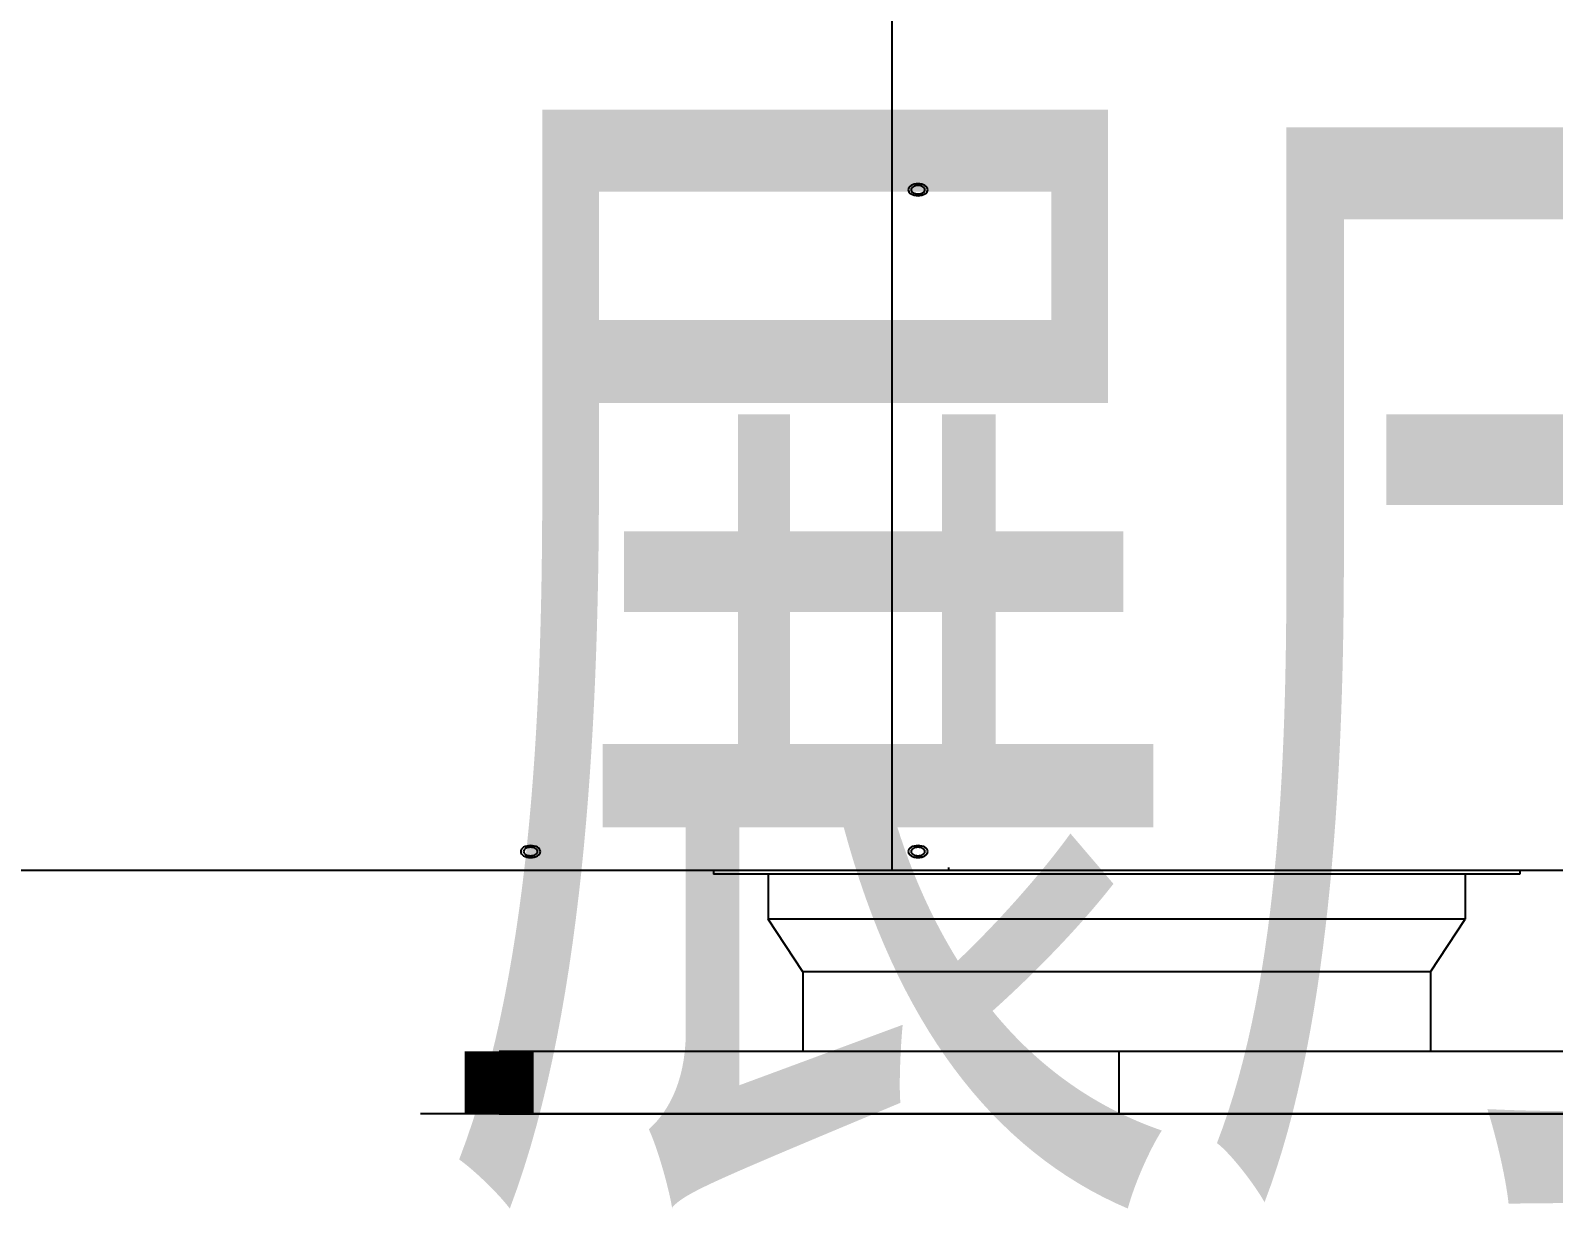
# Model space of a CAD drawing. Extents: x 815029915 to 815825525, y 579155098 to 579748855.
# Drawn here: x 815179584 to 815180358, y 579473413 to 579474012 of the extents above; entities that cross this region are included whole.
import ezdxf

# ---------------------------------------------------------------- set-up
doc = ezdxf.new("R2010")
doc.units = 0
doc.header["$LTSCALE"] = 100
doc.header["$MEASUREMENT"] = 0
doc.linetypes.add('CENTER2', pattern=[1.125, 0.75, -0.125, 0.125, -0.125])
for name, color, linetype in [('H-全热回收除霾新风机-设备', 7, 'Continuous'), ('H-通风-排风-中心线', 5, 'CENTER2'), ('H-通风-排风-法兰', 2, 'Continuous'), ('H-通风-排风-端线', 2, 'Continuous'), ('H-通风-排风-风管', 31, 'Continuous'), ('SPACE', 7, 'Continuous')]:
    doc.layers.add(name, color=color, linetype=linetype)
doc.styles.add('_TCH_SPACE', font='SIMPLEX', dxfattribs={"height": 5, "bigfont": 'GBCBIG'})

msp = doc.modelspace()

# ---------------------------------------------------------------- linework, layer by layer
at = {"layer": 'H-全热回收除霾新风机-设备'}
for p, q in [((815180021.86, 579474641.58), (815180021.86, 579473584.85)), ((815180021.86, 579474641.58), (815180021.86, 579473584.85)), ((815180030.26, 579473931.4), (815180030.17, 579473930.81)), ((815180030.26, 579473931.4), (815180030.17, 579473930.81)), ((815180030.55, 579473931.97), (815180030.26, 579473931.4)), ((815180030.55, 579473931.97), (815180030.26, 579473931.4)), ((815180031.01, 579473932.49), (815180030.55, 579473931.97)), ((815180031.01, 579473932.49), (815180030.55, 579473931.97)), ((815180031.63, 579473932.95), (815180031.01, 579473932.49)), ((815180031.63, 579473932.95), (815180031.01, 579473932.49)), ((815180031.68, 579473931.23), (815180031.61, 579473930.81)), ((815180031.68, 579473931.23), (815180031.61, 579473930.81)), ((815180032.38, 579473933.33), (815180031.63, 579473932.95)), ((815180032.38, 579473933.33), (815180031.63, 579473932.95)), ((815180031.88, 579473931.63), (815180031.68, 579473931.23)), ((815180031.88, 579473931.63), (815180031.68, 579473931.23)), ((815180032.21, 579473932.01), (815180031.88, 579473931.63)), ((815180032.21, 579473932.01), (815180031.88, 579473931.63)), ((815180032.65, 579473932.33), (815180032.21, 579473932.01)), ((815180032.65, 579473932.33), (815180032.21, 579473932.01)), ((815180033.24, 579473933.61), (815180032.38, 579473933.33)), ((815180033.24, 579473933.61), (815180032.38, 579473933.33)), ((815180033.18, 579473932.6), (815180032.65, 579473932.33)), ((815180033.18, 579473932.6), (815180032.65, 579473932.33)), ((815180033.8, 579473932.8), (815180033.18, 579473932.6)), ((815180033.8, 579473932.8), (815180033.18, 579473932.6)), ((815180034.18, 579473933.78), (815180033.24, 579473933.61)), ((815180034.18, 579473933.78), (815180033.24, 579473933.61)), ((815180034.46, 579473932.92), (815180033.8, 579473932.8)), ((815180034.46, 579473932.92), (815180033.8, 579473932.8)), ((815180035.15, 579473933.84), (815180034.18, 579473933.78)), ((815180035.15, 579473933.84), (815180034.18, 579473933.78)), ((815180035.15, 579473932.96), (815180034.46, 579473932.92)), ((815180035.15, 579473932.96), (815180034.46, 579473932.92)), ((815180036.12, 579473933.78), (815180035.15, 579473933.84)), ((815180036.12, 579473933.78), (815180035.15, 579473933.84)), ((815180035.84, 579473932.92), (815180035.15, 579473932.96)), ((815180035.84, 579473932.92), (815180035.15, 579473932.96)), ((815180036.51, 579473932.8), (815180035.84, 579473932.92)), ((815180036.51, 579473932.8), (815180035.84, 579473932.92)), ((815180037.06, 579473933.61), (815180036.12, 579473933.78)), ((815180037.06, 579473933.61), (815180036.12, 579473933.78)), ((815180037.12, 579473932.6), (815180036.51, 579473932.8)), ((815180037.12, 579473932.6), (815180036.51, 579473932.8)), ((815180037.92, 579473933.33), (815180037.06, 579473933.61)), ((815180037.92, 579473933.33), (815180037.06, 579473933.61)), ((815180037.66, 579473932.33), (815180037.12, 579473932.6)), ((815180037.66, 579473932.33), (815180037.12, 579473932.6)), ((815180038.1, 579473932.01), (815180037.66, 579473932.33)), ((815180038.1, 579473932.01), (815180037.66, 579473932.33)), ((815180038.68, 579473932.95), (815180037.92, 579473933.33)), ((815180038.68, 579473932.95), (815180037.92, 579473933.33)), ((815180038.43, 579473931.63), (815180038.1, 579473932.01)), ((815180038.43, 579473931.63), (815180038.1, 579473932.01)), ((815180038.63, 579473931.23), (815180038.43, 579473931.63)), ((815180038.63, 579473931.23), (815180038.43, 579473931.63)), ((815180038.7, 579473930.81), (815180038.63, 579473931.23)), ((815180038.7, 579473930.81), (815180038.63, 579473931.23)), ((815180039.3, 579473932.49), (815180038.68, 579473932.95)), ((815180039.3, 579473932.49), (815180038.68, 579473932.95)), ((815180039.76, 579473931.97), (815180039.3, 579473932.49)), ((815180039.76, 579473931.97), (815180039.3, 579473932.49)), ((815180040.04, 579473931.4), (815180039.76, 579473931.97)), ((815180040.04, 579473931.4), (815180039.76, 579473931.97)), ((815180040.14, 579473930.81), (815180040.04, 579473931.4)), ((815180040.14, 579473930.81), (815180040.04, 579473931.4)), ((815180030.17, 579473930.81), (815180030.26, 579473930.22)), ((815180030.17, 579473930.81), (815180030.26, 579473930.22)), ((815180030.26, 579473930.22), (815180030.55, 579473929.65)), ((815180030.26, 579473930.22), (815180030.55, 579473929.65)), ((815180030.55, 579473929.65), (815180031.01, 579473929.13)), ((815180030.55, 579473929.65), (815180031.01, 579473929.13)), ((815180031.01, 579473929.13), (815180031.63, 579473928.67)), ((815180031.01, 579473929.13), (815180031.63, 579473928.67)), ((815180031.61, 579473930.81), (815180031.68, 579473930.39)), ((815180031.61, 579473930.81), (815180031.68, 579473930.39)), ((815180031.63, 579473928.67), (815180032.38, 579473928.29)), ((815180031.63, 579473928.67), (815180032.38, 579473928.29)), ((815180031.68, 579473930.39), (815180031.88, 579473929.99)), ((815180031.68, 579473930.39), (815180031.88, 579473929.99)), ((815180031.88, 579473929.99), (815180032.21, 579473929.61)), ((815180031.88, 579473929.99), (815180032.21, 579473929.61)), ((815180032.21, 579473929.61), (815180032.65, 579473929.29)), ((815180032.21, 579473929.61), (815180032.65, 579473929.29)), ((815180032.38, 579473928.29), (815180033.24, 579473928.01)), ((815180032.38, 579473928.29), (815180033.24, 579473928.01)), ((815180032.65, 579473929.29), (815180033.18, 579473929.02)), ((815180032.65, 579473929.29), (815180033.18, 579473929.02)), ((815180033.18, 579473929.02), (815180033.8, 579473928.82)), ((815180033.18, 579473929.02), (815180033.8, 579473928.82)), ((815180033.24, 579473928.01), (815180034.18, 579473927.84)), ((815180033.24, 579473928.01), (815180034.18, 579473927.84)), ((815180033.8, 579473928.82), (815180034.46, 579473928.7)), ((815180033.8, 579473928.82), (815180034.46, 579473928.7)), ((815180034.18, 579473927.84), (815180035.15, 579473927.78)), ((815180034.18, 579473927.84), (815180035.15, 579473927.78)), ((815180034.46, 579473928.7), (815180035.15, 579473928.66)), ((815180034.46, 579473928.7), (815180035.15, 579473928.66)), ((815180035.15, 579473928.66), (815180035.84, 579473928.7)), ((815180035.15, 579473928.66), (815180035.84, 579473928.7)), ((815180035.15, 579473927.78), (815180036.12, 579473927.84)), ((815180035.15, 579473927.78), (815180036.12, 579473927.84)), ((815180035.84, 579473928.7), (815180036.51, 579473928.82)), ((815180035.84, 579473928.7), (815180036.51, 579473928.82)), ((815180036.12, 579473927.84), (815180037.06, 579473928.01)), ((815180036.12, 579473927.84), (815180037.06, 579473928.01)), ((815180036.51, 579473928.82), (815180037.12, 579473929.02)), ((815180036.51, 579473928.82), (815180037.12, 579473929.02)), ((815180037.06, 579473928.01), (815180037.92, 579473928.29)), ((815180037.06, 579473928.01), (815180037.92, 579473928.29)), ((815180037.12, 579473929.02), (815180037.66, 579473929.29)), ((815180037.12, 579473929.02), (815180037.66, 579473929.29)), ((815180037.66, 579473929.29), (815180038.1, 579473929.61)), ((815180037.66, 579473929.29), (815180038.1, 579473929.61)), ((815180037.92, 579473928.29), (815180038.68, 579473928.67)), ((815180037.92, 579473928.29), (815180038.68, 579473928.67)), ((815180038.1, 579473929.61), (815180038.43, 579473929.99)), ((815180038.1, 579473929.61), (815180038.43, 579473929.99)), ((815180038.43, 579473929.99), (815180038.63, 579473930.39)), ((815180038.43, 579473929.99), (815180038.63, 579473930.39)), ((815180038.63, 579473930.39), (815180038.7, 579473930.81)), ((815180038.63, 579473930.39), (815180038.7, 579473930.81)), ((815180038.68, 579473928.67), (815180039.3, 579473929.13)), ((815180038.68, 579473928.67), (815180039.3, 579473929.13)), ((815180039.3, 579473929.13), (815180039.76, 579473929.65)), ((815180039.3, 579473929.13), (815180039.76, 579473929.65)), ((815180039.76, 579473929.65), (815180040.04, 579473930.22)), ((815180039.76, 579473929.65), (815180040.04, 579473930.22)), ((815180040.04, 579473930.22), (815180040.14, 579473930.81)), ((815180040.04, 579473930.22), (815180040.14, 579473930.81)), ((815179833.35, 579473594.86), (815179833.25, 579473594.27)), ((815179833.35, 579473594.86), (815179833.25, 579473594.27)), ((815179833.25, 579473594.27), (815179833.35, 579473593.68)), ((815179833.25, 579473594.27), (815179833.35, 579473593.68)), ((815179833.63, 579473595.43), (815179833.35, 579473594.86)), ((815179833.63, 579473595.43), (815179833.35, 579473594.86)), ((815179833.35, 579473593.68), (815179833.63, 579473593.11)), ((815179833.35, 579473593.68), (815179833.63, 579473593.11)), ((815179834.09, 579473595.95), (815179833.63, 579473595.43)), ((815179834.09, 579473595.95), (815179833.63, 579473595.43)), ((815179833.63, 579473593.11), (815179834.09, 579473592.59)), ((815179833.63, 579473593.11), (815179834.09, 579473592.59)), ((815179834.71, 579473596.41), (815179834.09, 579473595.95)), ((815179834.71, 579473596.41), (815179834.09, 579473595.95)), ((815179834.09, 579473592.59), (815179834.71, 579473592.13)), ((815179834.09, 579473592.59), (815179834.71, 579473592.13)), ((815179834.76, 579473594.69), (815179834.69, 579473594.27)), ((815179834.76, 579473594.69), (815179834.69, 579473594.27)), ((815179834.69, 579473594.27), (815179834.76, 579473593.85)), ((815179834.69, 579473594.27), (815179834.76, 579473593.85)), ((815179835.47, 579473596.79), (815179834.71, 579473596.41)), ((815179835.47, 579473596.79), (815179834.71, 579473596.41)), ((815179834.71, 579473592.13), (815179835.47, 579473591.75)), ((815179834.71, 579473592.13), (815179835.47, 579473591.75)), ((815179834.96, 579473595.1), (815179834.76, 579473594.69)), ((815179834.96, 579473595.1), (815179834.76, 579473594.69)), ((815179834.76, 579473593.85), (815179834.96, 579473593.45)), ((815179834.76, 579473593.85), (815179834.96, 579473593.45)), ((815179835.29, 579473595.47), (815179834.96, 579473595.1)), ((815179835.29, 579473595.47), (815179834.96, 579473595.1)), ((815179834.96, 579473593.45), (815179835.29, 579473593.07)), ((815179834.96, 579473593.45), (815179835.29, 579473593.07)), ((815179835.73, 579473595.79), (815179835.29, 579473595.47)), ((815179835.73, 579473595.79), (815179835.29, 579473595.47)), ((815179835.29, 579473593.07), (815179835.73, 579473592.75)), ((815179835.29, 579473593.07), (815179835.73, 579473592.75)), ((815179836.33, 579473597.07), (815179835.47, 579473596.79)), ((815179836.33, 579473597.07), (815179835.47, 579473596.79)), ((815179835.47, 579473591.75), (815179836.33, 579473591.47)), ((815179835.47, 579473591.75), (815179836.33, 579473591.47)), ((815179836.27, 579473596.06), (815179835.73, 579473595.79)), ((815179836.27, 579473596.06), (815179835.73, 579473595.79)), ((815179835.73, 579473592.75), (815179836.27, 579473592.48)), ((815179835.73, 579473592.75), (815179836.27, 579473592.48)), ((815179836.88, 579473596.26), (815179836.27, 579473596.06)), ((815179836.88, 579473596.26), (815179836.27, 579473596.06)), ((815179836.27, 579473592.48), (815179836.88, 579473592.28)), ((815179836.27, 579473592.48), (815179836.88, 579473592.28)), ((815179837.26, 579473597.24), (815179836.33, 579473597.07)), ((815179837.26, 579473597.24), (815179836.33, 579473597.07)), ((815179836.33, 579473591.47), (815179837.26, 579473591.3)), ((815179836.33, 579473591.47), (815179837.26, 579473591.3)), ((815179837.55, 579473596.38), (815179836.88, 579473596.26)), ((815179837.55, 579473596.38), (815179836.88, 579473596.26)), ((815179836.88, 579473592.28), (815179837.55, 579473592.16)), ((815179836.88, 579473592.28), (815179837.55, 579473592.16)), ((815179838.24, 579473597.3), (815179837.26, 579473597.24)), ((815179838.24, 579473597.3), (815179837.26, 579473597.24)), ((815179837.26, 579473591.3), (815179838.24, 579473591.24)), ((815179837.26, 579473591.3), (815179838.24, 579473591.24)), ((815179838.24, 579473596.42), (815179837.55, 579473596.38)), ((815179838.24, 579473596.42), (815179837.55, 579473596.38)), ((815179837.55, 579473592.16), (815179838.24, 579473592.12)), ((815179837.55, 579473592.16), (815179838.24, 579473592.12)), ((815179839.21, 579473597.24), (815179838.24, 579473597.3)), ((815179839.21, 579473597.24), (815179838.24, 579473597.3)), ((815179838.93, 579473596.38), (815179838.24, 579473596.42)), ((815179838.93, 579473596.38), (815179838.24, 579473596.42)), ((815179838.24, 579473592.12), (815179838.93, 579473592.16)), ((815179838.24, 579473592.12), (815179838.93, 579473592.16)), ((815179838.24, 579473591.24), (815179839.21, 579473591.3)), ((815179838.24, 579473591.24), (815179839.21, 579473591.3)), ((815179839.59, 579473596.26), (815179838.93, 579473596.38)), ((815179839.59, 579473596.26), (815179838.93, 579473596.38)), ((815179838.93, 579473592.16), (815179839.59, 579473592.28)), ((815179838.93, 579473592.16), (815179839.59, 579473592.28)), ((815179840.14, 579473597.07), (815179839.21, 579473597.24)), ((815179840.14, 579473597.07), (815179839.21, 579473597.24)), ((815179839.21, 579473591.3), (815179840.14, 579473591.47)), ((815179839.21, 579473591.3), (815179840.14, 579473591.47)), ((815179840.21, 579473596.06), (815179839.59, 579473596.26)), ((815179840.21, 579473596.06), (815179839.59, 579473596.26)), ((815179839.59, 579473592.28), (815179840.21, 579473592.48)), ((815179839.59, 579473592.28), (815179840.21, 579473592.48)), ((815179841.01, 579473596.79), (815179840.14, 579473597.07)), ((815179841.01, 579473596.79), (815179840.14, 579473597.07)), ((815179840.14, 579473591.47), (815179841.01, 579473591.75)), ((815179840.14, 579473591.47), (815179841.01, 579473591.75)), ((815179840.74, 579473595.79), (815179840.21, 579473596.06)), ((815179840.74, 579473595.79), (815179840.21, 579473596.06)), ((815179840.21, 579473592.48), (815179840.74, 579473592.75)), ((815179840.21, 579473592.48), (815179840.74, 579473592.75)), ((815179841.18, 579473595.47), (815179840.74, 579473595.79)), ((815179841.18, 579473595.47), (815179840.74, 579473595.79)), ((815179840.74, 579473592.75), (815179841.18, 579473593.07)), ((815179840.74, 579473592.75), (815179841.18, 579473593.07)), ((815179841.76, 579473596.41), (815179841.01, 579473596.79)), ((815179841.76, 579473596.41), (815179841.01, 579473596.79)), ((815179841.01, 579473591.75), (815179841.76, 579473592.13)), ((815179841.01, 579473591.75), (815179841.76, 579473592.13)), ((815179841.51, 579473595.1), (815179841.18, 579473595.47)), ((815179841.51, 579473595.1), (815179841.18, 579473595.47)), ((815179841.18, 579473593.07), (815179841.51, 579473593.45)), ((815179841.18, 579473593.07), (815179841.51, 579473593.45)), ((815179841.71, 579473594.69), (815179841.51, 579473595.1)), ((815179841.71, 579473594.69), (815179841.51, 579473595.1)), ((815179841.51, 579473593.45), (815179841.71, 579473593.85)), ((815179841.51, 579473593.45), (815179841.71, 579473593.85)), ((815179841.78, 579473594.27), (815179841.71, 579473594.69)), ((815179841.78, 579473594.27), (815179841.71, 579473594.69)), ((815179841.71, 579473593.85), (815179841.78, 579473594.27)), ((815179841.71, 579473593.85), (815179841.78, 579473594.27)), ((815179842.38, 579473595.95), (815179841.76, 579473596.41)), ((815179842.38, 579473595.95), (815179841.76, 579473596.41)), ((815179841.76, 579473592.13), (815179842.38, 579473592.59)), ((815179841.76, 579473592.13), (815179842.38, 579473592.59)), ((815179842.84, 579473595.43), (815179842.38, 579473595.95)), ((815179842.84, 579473595.43), (815179842.38, 579473595.95)), ((815179842.38, 579473592.59), (815179842.84, 579473593.11)), ((815179842.38, 579473592.59), (815179842.84, 579473593.11)), ((815179843.12, 579473594.86), (815179842.84, 579473595.43)), ((815179843.12, 579473594.86), (815179842.84, 579473595.43)), ((815179842.84, 579473593.11), (815179843.12, 579473593.68)), ((815179842.84, 579473593.11), (815179843.12, 579473593.68)), ((815179843.22, 579473594.27), (815179843.12, 579473594.86)), ((815179843.22, 579473594.27), (815179843.12, 579473594.86)), ((815179843.12, 579473593.68), (815179843.22, 579473594.27)), ((815179843.12, 579473593.68), (815179843.22, 579473594.27)), ((815180030.26, 579473594.86), (815180030.17, 579473594.27)), ((815180030.26, 579473594.86), (815180030.17, 579473594.27)), ((815180030.17, 579473594.27), (815180030.26, 579473593.68)), ((815180030.17, 579473594.27), (815180030.26, 579473593.68)), ((815180030.55, 579473595.43), (815180030.26, 579473594.86)), ((815180030.55, 579473595.43), (815180030.26, 579473594.86)), ((815180030.26, 579473593.68), (815180030.55, 579473593.11)), ((815180030.26, 579473593.68), (815180030.55, 579473593.11)), ((815180031.01, 579473595.95), (815180030.55, 579473595.43)), ((815180031.01, 579473595.95), (815180030.55, 579473595.43)), ((815180030.55, 579473593.11), (815180031.01, 579473592.59)), ((815180030.55, 579473593.11), (815180031.01, 579473592.59)), ((815180031.63, 579473596.41), (815180031.01, 579473595.95)), ((815180031.63, 579473596.41), (815180031.01, 579473595.95)), ((815180031.01, 579473592.59), (815180031.63, 579473592.13)), ((815180031.01, 579473592.59), (815180031.63, 579473592.13)), ((815180031.68, 579473594.69), (815180031.61, 579473594.27)), ((815180031.68, 579473594.69), (815180031.61, 579473594.27)), ((815180031.61, 579473594.27), (815180031.68, 579473593.85)), ((815180031.61, 579473594.27), (815180031.68, 579473593.85)), ((815180032.38, 579473596.79), (815180031.63, 579473596.41)), ((815180032.38, 579473596.79), (815180031.63, 579473596.41)), ((815180031.63, 579473592.13), (815180032.38, 579473591.75)), ((815180031.63, 579473592.13), (815180032.38, 579473591.75)), ((815180031.88, 579473595.1), (815180031.68, 579473594.69)), ((815180031.88, 579473595.1), (815180031.68, 579473594.69)), ((815180031.68, 579473593.85), (815180031.88, 579473593.45)), ((815180031.68, 579473593.85), (815180031.88, 579473593.45)), ((815180032.21, 579473595.47), (815180031.88, 579473595.1)), ((815180032.21, 579473595.47), (815180031.88, 579473595.1)), ((815180031.88, 579473593.45), (815180032.21, 579473593.07)), ((815180031.88, 579473593.45), (815180032.21, 579473593.07)), ((815180032.65, 579473595.79), (815180032.21, 579473595.47)), ((815180032.65, 579473595.79), (815180032.21, 579473595.47)), ((815180032.21, 579473593.07), (815180032.65, 579473592.75)), ((815180032.21, 579473593.07), (815180032.65, 579473592.75)), ((815180033.24, 579473597.07), (815180032.38, 579473596.79)), ((815180033.24, 579473597.07), (815180032.38, 579473596.79)), ((815180032.38, 579473591.75), (815180033.24, 579473591.47)), ((815180032.38, 579473591.75), (815180033.24, 579473591.47)), ((815180033.18, 579473596.06), (815180032.65, 579473595.79)), ((815180033.18, 579473596.06), (815180032.65, 579473595.79)), ((815180032.65, 579473592.75), (815180033.18, 579473592.48)), ((815180032.65, 579473592.75), (815180033.18, 579473592.48)), ((815180033.8, 579473596.26), (815180033.18, 579473596.06)), ((815180033.8, 579473596.26), (815180033.18, 579473596.06)), ((815180033.18, 579473592.48), (815180033.8, 579473592.28)), ((815180033.18, 579473592.48), (815180033.8, 579473592.28)), ((815180034.18, 579473597.24), (815180033.24, 579473597.07)), ((815180034.18, 579473597.24), (815180033.24, 579473597.07)), ((815180033.24, 579473591.47), (815180034.18, 579473591.3)), ((815180033.24, 579473591.47), (815180034.18, 579473591.3)), ((815180034.46, 579473596.38), (815180033.8, 579473596.26)), ((815180034.46, 579473596.38), (815180033.8, 579473596.26)), ((815180033.8, 579473592.28), (815180034.46, 579473592.16)), ((815180033.8, 579473592.28), (815180034.46, 579473592.16)), ((815180035.15, 579473597.3), (815180034.18, 579473597.24)), ((815180035.15, 579473597.3), (815180034.18, 579473597.24)), ((815180034.18, 579473591.3), (815180035.15, 579473591.24)), ((815180034.18, 579473591.3), (815180035.15, 579473591.24)), ((815180035.15, 579473596.42), (815180034.46, 579473596.38)), ((815180035.15, 579473596.42), (815180034.46, 579473596.38)), ((815180034.46, 579473592.16), (815180035.15, 579473592.12)), ((815180034.46, 579473592.16), (815180035.15, 579473592.12)), ((815180036.12, 579473597.24), (815180035.15, 579473597.3)), ((815180036.12, 579473597.24), (815180035.15, 579473597.3)), ((815180035.84, 579473596.38), (815180035.15, 579473596.42)), ((815180035.84, 579473596.38), (815180035.15, 579473596.42)), ((815180035.15, 579473592.12), (815180035.84, 579473592.16)), ((815180035.15, 579473592.12), (815180035.84, 579473592.16)), ((815180035.15, 579473591.24), (815180036.12, 579473591.3)), ((815180035.15, 579473591.24), (815180036.12, 579473591.3)), ((815180036.51, 579473596.26), (815180035.84, 579473596.38)), ((815180036.51, 579473596.26), (815180035.84, 579473596.38)), ((815180035.84, 579473592.16), (815180036.51, 579473592.28)), ((815180035.84, 579473592.16), (815180036.51, 579473592.28)), ((815180037.06, 579473597.07), (815180036.12, 579473597.24)), ((815180037.06, 579473597.07), (815180036.12, 579473597.24)), ((815180036.12, 579473591.3), (815180037.06, 579473591.47)), ((815180036.12, 579473591.3), (815180037.06, 579473591.47)), ((815180037.12, 579473596.06), (815180036.51, 579473596.26)), ((815180037.12, 579473596.06), (815180036.51, 579473596.26)), ((815180036.51, 579473592.28), (815180037.12, 579473592.48)), ((815180036.51, 579473592.28), (815180037.12, 579473592.48)), ((815180037.92, 579473596.79), (815180037.06, 579473597.07)), ((815180037.92, 579473596.79), (815180037.06, 579473597.07)), ((815180037.06, 579473591.47), (815180037.92, 579473591.75)), ((815180037.06, 579473591.47), (815180037.92, 579473591.75)), ((815180037.66, 579473595.79), (815180037.12, 579473596.06)), ((815180037.66, 579473595.79), (815180037.12, 579473596.06)), ((815180037.12, 579473592.48), (815180037.66, 579473592.75)), ((815180037.12, 579473592.48), (815180037.66, 579473592.75)), ((815180038.1, 579473595.47), (815180037.66, 579473595.79)), ((815180038.1, 579473595.47), (815180037.66, 579473595.79)), ((815180037.66, 579473592.75), (815180038.1, 579473593.07)), ((815180037.66, 579473592.75), (815180038.1, 579473593.07)), ((815180038.68, 579473596.41), (815180037.92, 579473596.79)), ((815180038.68, 579473596.41), (815180037.92, 579473596.79)), ((815180037.92, 579473591.75), (815180038.68, 579473592.13)), ((815180037.92, 579473591.75), (815180038.68, 579473592.13)), ((815180038.43, 579473595.1), (815180038.1, 579473595.47)), ((815180038.43, 579473595.1), (815180038.1, 579473595.47)), ((815180038.1, 579473593.07), (815180038.43, 579473593.45)), ((815180038.1, 579473593.07), (815180038.43, 579473593.45)), ((815180038.63, 579473594.69), (815180038.43, 579473595.1)), ((815180038.63, 579473594.69), (815180038.43, 579473595.1)), ((815180038.43, 579473593.45), (815180038.63, 579473593.85)), ((815180038.43, 579473593.45), (815180038.63, 579473593.85)), ((815180038.7, 579473594.27), (815180038.63, 579473594.69)), ((815180038.7, 579473594.27), (815180038.63, 579473594.69)), ((815180038.63, 579473593.85), (815180038.7, 579473594.27)), ((815180038.63, 579473593.85), (815180038.7, 579473594.27)), ((815180039.3, 579473595.95), (815180038.68, 579473596.41)), ((815180039.3, 579473595.95), (815180038.68, 579473596.41)), ((815180038.68, 579473592.13), (815180039.3, 579473592.59)), ((815180038.68, 579473592.13), (815180039.3, 579473592.59)), ((815180039.76, 579473595.43), (815180039.3, 579473595.95)), ((815180039.76, 579473595.43), (815180039.3, 579473595.95)), ((815180039.3, 579473592.59), (815180039.76, 579473593.11)), ((815180039.3, 579473592.59), (815180039.76, 579473593.11)), ((815180040.04, 579473594.86), (815180039.76, 579473595.43)), ((815180040.04, 579473594.86), (815180039.76, 579473595.43)), ((815180039.76, 579473593.11), (815180040.04, 579473593.68)), ((815180039.76, 579473593.11), (815180040.04, 579473593.68)), ((815180040.14, 579473594.27), (815180040.04, 579473594.86)), ((815180040.14, 579473594.27), (815180040.04, 579473594.86)), ((815180040.04, 579473593.68), (815180040.14, 579473594.27)), ((815180040.04, 579473593.68), (815180040.14, 579473594.27)), ((815178830.48, 579473584.85), (815180827.16, 579473584.85)), ((815178830.48, 579473584.85), (815180827.16, 579473584.85)), ((815179931.26, 579473584.85), (815179931.26, 579473582.83)), ((815179931.26, 579473584.85), (815179931.26, 579473582.83)), ((815180341, 579473582.83), (815179931.26, 579473582.83)), ((815180341, 579473582.83), (815179931.26, 579473582.83)), ((815179958.95, 579473582.83), (815179958.95, 579473559.94)), ((815179958.95, 579473582.83), (815179958.95, 579473559.94)), ((815180050.66, 579473586.19), (815180050.66, 579473584.85)), ((815180050.66, 579473586.19), (815180050.66, 579473584.85)), ((815180313.32, 579473582.83), (815180313.32, 579473559.94)), ((815180313.32, 579473582.83), (815180313.32, 579473559.94)), ((815180341, 579473584.85), (815180341, 579473582.83)), ((815180341, 579473584.85), (815180341, 579473582.83)), ((815179976.66, 579473533.02), (815179958.95, 579473559.94)), ((815180313.32, 579473559.94), (815179958.95, 579473559.94)), ((815179976.66, 579473533.02), (815179958.95, 579473559.94)), ((815180313.32, 579473559.94), (815179958.95, 579473559.94)), ((815180295.6, 579473533.02), (815180313.32, 579473559.94)), ((815180295.6, 579473533.02), (815180313.32, 579473559.94)), ((815179976.66, 579473533.02), (815179976.66, 579473492.64)), ((815180295.6, 579473533.02), (815179976.66, 579473533.02)), ((815179976.66, 579473533.02), (815179976.66, 579473492.64)), ((815180295.6, 579473533.02), (815179976.66, 579473533.02)), ((815180295.6, 579473533.02), (815180295.6, 579473492.64)), ((815180295.6, 579473533.02), (815180295.6, 579473492.64)), ((815180295.6, 579473492.64), (815179976.67, 579473492.64)), ((815180295.6, 579473492.64), (815179976.67, 579473492.64))]:
    msp.add_line(p, q, dxfattribs=at)
at = {"layer": 'H-通风-排风-中心线'}
msp.add_line((815180137.24, 579473492.64), (815180137.24, 579473460.91), dxfattribs=at)
at = {"layer": 'H-通风-排风-法兰'}
msp.add_line((815180492.24, 579473460.81), (815179782.24, 579473460.81), dxfattribs=at)
at = {"layer": 'H-通风-排风-端线'}
for p, q in [((815180452.24, 579473492.64), (815179822.24, 579473492.64)), ((815179822.24, 579473460.91), (815180452.24, 579473460.91)), ((815180452.24, 579473460.71), (815179822.24, 579473460.71))]:
    msp.add_line(p, q, dxfattribs=at)
at = {"layer": 'H-通风-排风-风管', "const_width": 35}
msp.add_lwpolyline([(815179822.24, 579473492.64), (815179822.24, 579473460.91)], dxfattribs=at)

# ---------------------------------------------------------------- texts
at = {"layer": 'SPACE', "style": '_TCH_SPACE'}
msp.add_text('展厅', height=533.333, dxfattribs=at).set_placement((815179790.04, 579473413.35))

doc.saveas('drawing.dxf')
